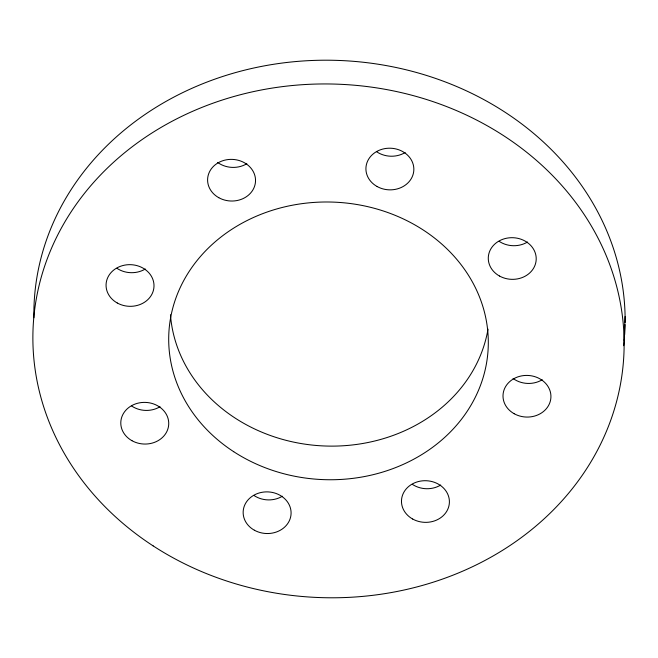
<?xml version="1.0" encoding="UTF-8"?>
<svg xmlns="http://www.w3.org/2000/svg" width="658" height="658" viewBox="0 0 658 658"><rect width="100%" height="100%" fill="white"/><g stroke="black" fill="none" stroke-linecap="round" stroke-linejoin="round"><path stroke-width="0.99" d="M624.105 340.252L625.1 316.514M624.278 339.701A295.697 256.85 2.4 0 1 623.661 345.721M33.895 317.748A295.697 256.85 2.4 0 1 328.77 60.215A295.697 256.85 2.4 0 1 625.116 322.56M625.084 324.575A295.697 256.85 2.4 0 1 624.656 334.667M488.006 329.115A159.836 138.838 2.4 0 1 323.489 445.935A159.836 138.838 2.4 0 1 170.455 314.754M440.704 485.045A23.976 20.826 2.4 0 1 412.369 484.354M542.233 379.756A23.976 20.826 2.4 0 1 513.075 378.49M527.51 242.029A23.976 20.826 2.4 0 1 499.167 241.338M405.147 152.541A23.976 20.826 2.4 0 1 376.812 151.85M246.832 163.719A23.976 20.826 2.4 0 1 217.666 162.452M145.303 269.007A23.976 20.826 2.4 0 1 116.959 268.316M160.026 406.734A23.976 20.826 2.4 0 1 131.69 406.044M282.389 496.222A23.976 20.826 2.4 0 1 254.054 495.532M153.133 545.885A295.697 256.85 2.4 0 0 622.303 372.461A295.697 256.85 2.4 0 0 210.075 104.26A295.697 256.85 2.4 0 0 153.133 545.885M254.358 530.208A23.976 20.826 2.4 0 0 291.075 513.75A23.976 20.826 2.4 0 0 255.937 494.166A23.976 20.826 2.4 0 0 254.358 530.208M131.995 440.72A23.976 20.826 2.4 0 0 168.719 424.262A23.976 20.826 2.4 0 0 133.582 404.678A23.976 20.826 2.4 0 0 131.995 440.72M117.264 302.993A23.976 20.826 2.4 0 0 153.988 286.534A23.976 20.826 2.4 0 0 118.851 266.951A23.976 20.826 2.4 0 0 117.264 302.993M218.801 197.704A23.976 20.826 2.4 0 0 255.518 181.246A23.976 20.826 2.4 0 0 220.381 161.662A23.976 20.826 2.4 0 0 218.801 197.704M377.116 186.527A23.976 20.826 2.4 0 0 413.833 170.068A23.976 20.826 2.4 0 0 378.695 150.493A23.976 20.826 2.4 0 0 377.116 186.527M499.471 276.015A23.976 20.826 2.4 0 0 536.196 259.556A23.976 20.826 2.4 0 0 501.059 239.981A23.976 20.826 2.4 0 0 499.471 276.015M514.202 413.742A23.976 20.826 2.4 0 0 550.919 397.284A23.976 20.826 2.4 0 0 515.782 377.708A23.976 20.826 2.4 0 0 514.202 413.742M412.673 519.03A23.976 20.826 2.4 0 0 449.389 502.572A23.976 20.826 2.4 0 0 414.252 482.997A23.976 20.826 2.4 0 0 412.673 519.03M233.705 451.692A159.836 138.838 2.4 0 0 487.315 357.944A159.836 138.838 2.4 0 0 264.491 212.97A159.836 138.838 2.4 0 0 233.705 451.692"/></g></svg>
